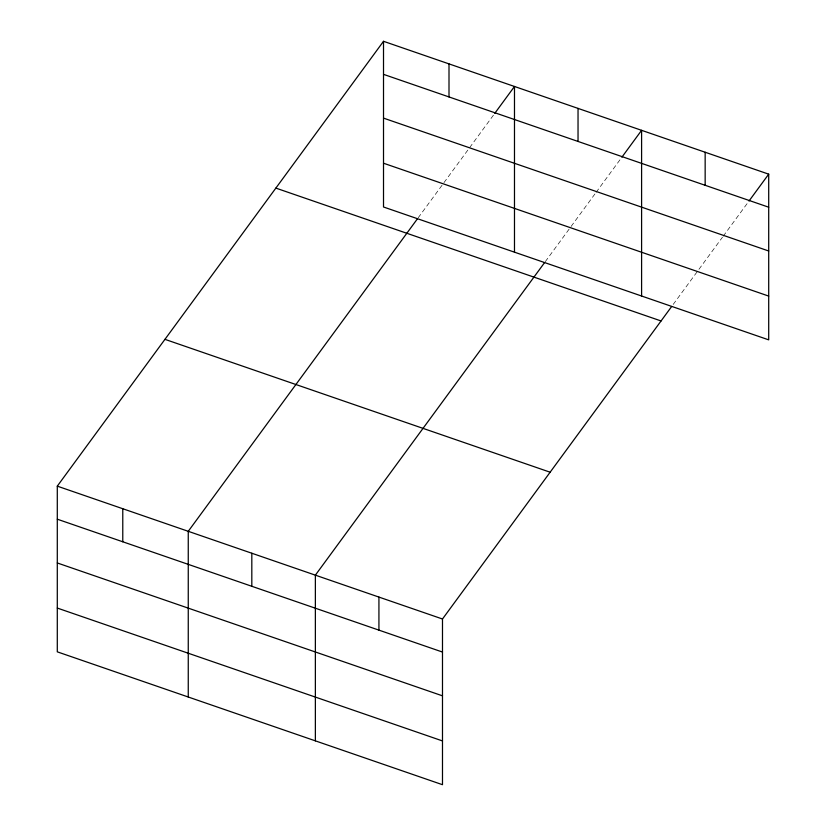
<?xml version="1.0" encoding="UTF-8"?>
<svg xmlns="http://www.w3.org/2000/svg" width="826" height="826" viewBox="0 0 826 826"><rect width="100%" height="100%" fill="white"/><g stroke="black" fill="none" stroke-linecap="round" stroke-linejoin="round"><path stroke-width="0.62" stroke-dasharray="4.13 3.1" d="M418.204 217.765L443.221 183.651M443.975 182.618L494.01 114.391M545.315 261.615L570.332 227.491M571.086 226.458L595.35 193.377M596.104 192.344L621.131 158.231M673.19 304.422L698.207 270.308M698.961 269.276L722.461 237.227M723.225 236.195L748.242 202.081"/><path stroke-width="1.24" d="M671.672 306.487L442.488 619.004L442.488 784.7L57.293 651.838L57.293 486.142L383.512 41.3L768.707 174.162L768.707 339.858L383.512 206.996L383.512 41.3M417.44 218.797L188.256 531.314L188.256 697.01M494.774 113.348L514.484 86.472L514.484 252.167M544.551 262.647L315.367 575.164L315.367 740.85M621.885 157.198L641.596 130.322L641.596 296.018M748.996 201.048L768.707 174.162M383.512 74.35L768.707 207.212M383.512 118.118L768.707 250.99M383.512 163.218L768.707 296.09M275.863 188.101L661.058 320.963M164.942 339.341L550.137 472.214M57.293 486.142L442.488 619.004M57.293 519.193L442.488 652.055M57.293 562.96L442.488 695.833M57.293 608.06L442.488 740.932M705.156 152.242L705.156 185.292M578.035 108.392L578.035 141.452M449.003 63.891L449.003 96.941M378.928 597.084L378.928 630.135M251.816 553.234L251.816 586.295M122.775 508.733L122.775 541.784"/></g></svg>
